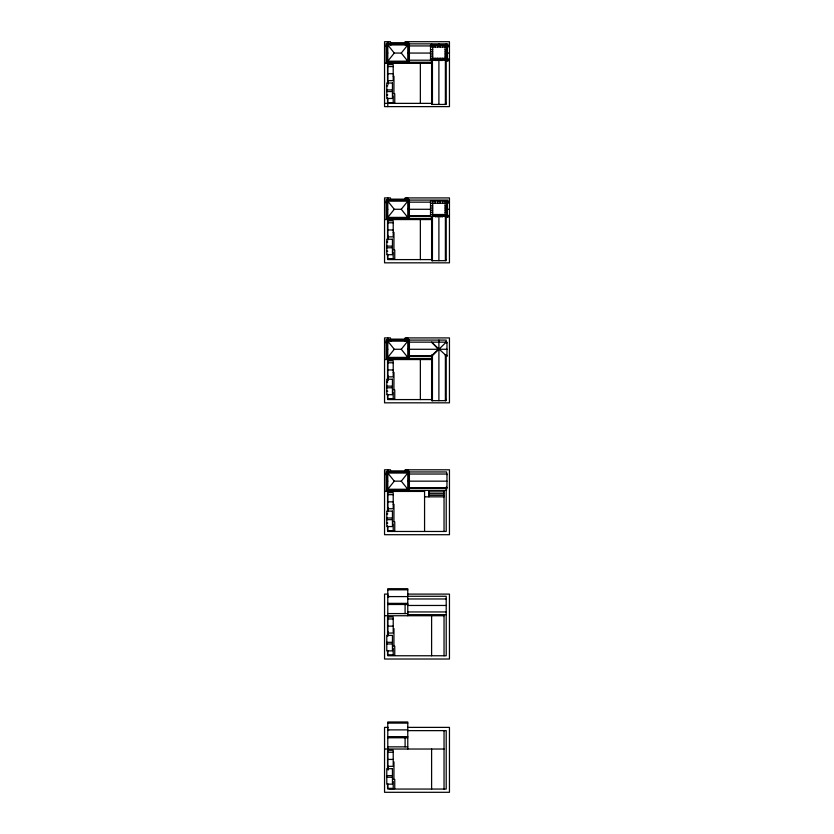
<?xml version="1.0" encoding="UTF-8"?>
<svg xmlns="http://www.w3.org/2000/svg" width="834" height="834" viewBox="0 0 834 834"><rect width="100%" height="100%" fill="white"/><g stroke="black" fill="none" stroke-linecap="round" stroke-linejoin="round"><path stroke-width="1.25" d="M442.635 58.297L442.635 60.455L440.154 60.455L440.258 59.381L440.258 59.923M442.635 214.515L442.635 216.684L440.154 216.684L440.258 215.599L440.258 216.142M435.171 58.297L435.171 60.455L437.662 60.455L438.1 59.381L438.1 59.923M435.171 214.515L435.171 216.684L437.662 216.684L438.1 215.599L438.1 216.142M435.171 60.455L435.932 59.381L435.932 59.923M435.171 216.684L435.932 215.599L432.439 215.599L432.439 260.667M394.284 53.063L387.789 61.174L387.789 44.942L394.284 53.063L401.279 53.063L407.774 44.942L386.163 44.942M394.284 209.282L387.789 217.393L387.789 201.171L394.284 209.282L401.279 209.282L407.774 201.171L386.163 201.171M394.284 349.279L387.789 357.39L387.789 341.158L394.284 349.279L401.279 349.279L407.774 341.158L386.163 341.158M394.284 481.155L387.789 489.266L387.789 473.045L394.284 481.155L401.279 481.155L407.774 473.045L386.163 473.045M433.774 59.923L433.774 59.381L432.69 60.455L430.521 60.455L431.605 59.381L431.605 104.448L446.211 104.448L446.211 59.381L449.453 59.381M444.585 216.142L444.585 215.599L445.127 216.684L447.295 216.684L447.295 201.067L430.521 201.067L430.521 216.684L432.69 216.684L433.774 215.599L433.774 216.142M436.589 350.895L432.439 354.95L431.605 354.898L431.605 400.664L446.211 400.664L446.211 354.95L445.377 354.94L445.377 400.664M446.211 342.148L431.605 356.399L409.025 356.399M446.211 49.759L447.295 49.644L445.127 49.644M446.211 205.977L447.295 205.862L445.127 205.862M390.468 43.003L405.095 43.003M409.025 43.868L447.941 43.868L447.941 46.568M431.063 45.39L446.753 45.39L446.753 59.923L431.063 59.923L431.063 59.381M409.025 45.933L430.354 45.933M449.453 45.933L446.211 45.933L446.211 43.868M386.163 46.026L387.789 46.026M386.163 46.673L387.789 46.673M446.211 46.746L449.453 46.746M430.521 47.017L447.295 47.017M430.521 49.644L432.69 49.644M430.521 51.802L432.69 51.802M445.127 51.802L447.295 51.802L446.211 51.677M386.705 53.063L387.789 53.063M407.774 53.063L408.858 53.063M409.4 53.063L430.375 53.063M446.211 53.063L449.453 53.063M430.521 53.97L432.69 53.97M445.127 53.97L447.295 53.97L446.211 53.584M430.521 56.128L432.69 56.128M445.127 56.128L447.295 56.128L446.211 55.503M430.521 58.297L447.295 58.297M409.025 60.194L431.605 60.194L432.439 59.381L432.439 104.448M449.453 60.194L446.211 60.194L445.377 59.381L445.377 104.448M444.585 59.923L444.585 59.381L445.127 60.455L447.295 60.455L447.295 44.848L430.521 44.848L430.521 60.455M386.705 61.174L408.858 61.174M446.211 61.07L447.941 61.174L447.941 59.548M431.605 62.258L386.705 62.258L386.705 43.868L408.858 43.868L408.858 62.258M384.547 63.342L431.605 63.342M387.539 66.564L393.21 66.564M387.539 73.736L393.21 73.736M393.21 76.196L393.971 76.196L393.929 93.074M387.539 80.637L393.21 80.637L393.21 64.572L387.539 64.572L387.539 83.483M386.788 85.819L387.789 85.819M386.788 89.916L392.449 89.916M386.788 91.563L392.449 91.563M392.48 93.742L394.753 93.742L394.753 102.916L389.082 102.916M386.788 94.993L387.789 94.993M384.547 103.364L432.283 103.364L432.283 104.448M446.211 103.364L445.533 103.364L445.533 104.448M390.468 199.222L405.095 199.222M409.025 200.087L447.941 200.087L447.941 202.151M386.163 202.245L387.789 202.245M409.025 202.151L430.354 202.151M446.211 202.151L449.453 202.151M386.163 202.902L387.789 202.902M446.211 202.964L449.453 202.964M430.521 203.235L447.295 203.235M430.521 205.862L432.69 205.862M430.521 208.031L432.69 208.031M445.127 208.031L447.295 208.031L446.211 207.895M386.705 209.282L387.789 209.282M407.774 209.282L408.858 209.282M409.4 209.282L430.375 209.282M446.211 209.282L449.453 209.282M430.521 210.189L432.69 210.189M445.127 210.189L447.295 210.189L446.211 209.814M430.521 212.357L432.69 212.357M445.127 212.357L447.295 212.357L446.211 211.721M430.521 214.515L447.295 214.515M437.662 215.599L449.453 215.599M409.025 215.777L430.354 215.777M446.211 215.777L449.453 215.777M432.325 216.142L446.211 216.142M409.025 216.413L430.354 216.413M449.453 216.413L446.211 216.413L446.211 260.667L431.605 260.667L431.605 216.413M386.705 217.393L408.858 217.393M446.211 217.393L447.941 217.393L447.941 215.193M431.605 218.477L386.705 218.477L386.705 200.087L408.858 200.087L408.858 218.477M384.547 219.561L431.605 219.561M387.539 222.782L393.21 222.782M387.539 229.965L393.21 229.965M393.21 232.415L393.971 232.415L393.929 249.293M387.539 236.866L393.21 236.866L393.21 220.791L387.539 220.791L387.539 239.702M386.788 242.037L387.789 242.037M386.788 246.134L392.449 246.134M386.788 247.781L392.449 247.781M392.48 249.971L394.753 249.971L394.753 259.145L389.082 259.145M386.788 251.211L387.789 251.211M445.533 259.593L446.211 259.593M390.468 339.209L405.095 339.209M409.056 340.084L446.211 340.084L446.211 342.784L446.972 342.784M409.025 342.148L446.972 342.148L446.972 356.399L431.605 342.148L438.257 349.279M386.163 342.242L387.789 342.242M386.163 342.889L387.789 342.889M386.705 349.279L387.789 349.279M407.774 349.279L408.858 349.279M409.4 349.279L446.972 349.279M431.605 355.597L432.439 355.597M445.377 355.597L446.972 355.597M409.025 355.764L431.605 355.764M446.211 355.764L446.972 355.764M386.705 357.39L408.858 357.39M431.605 358.474L386.705 358.474L386.705 340.084L408.858 340.084L408.858 358.474M384.547 359.548L431.605 359.548M387.539 362.78L393.21 362.78M387.539 369.952L393.21 369.952M393.21 372.412L393.971 372.412L393.929 389.29M387.539 376.853L393.21 376.853L393.21 360.788L387.539 360.788L387.539 379.699M386.788 382.035L387.789 382.035M386.788 386.132L392.449 386.132M386.788 387.779L392.449 387.779M392.48 389.958L394.753 389.958L394.753 399.132L389.082 399.132M386.788 391.209L387.789 391.209M446.211 399.58L445.533 399.58L445.533 400.664M390.468 471.095L405.095 471.095M409.067 471.961L446.534 471.961L446.972 474.661M409.067 474.025L446.972 474.025L446.972 488.286L409.067 488.286M386.163 474.119L387.789 474.119M386.163 474.775L387.789 474.775M386.705 481.155L387.789 481.155M407.774 481.155L408.858 481.155M409.4 481.155L446.972 481.155M409.067 487.65L446.972 487.65M386.705 489.266L408.858 489.266M384.547 491.434L424.569 491.434M428.905 491.862L444.042 491.862M428.905 493.707L444.042 493.707M387.539 494.656L393.21 494.656M428.905 495.323L444.042 495.323M424.569 496.845L444.042 496.845M387.539 501.839L393.21 501.839M393.21 504.289L393.971 504.289L393.929 521.167M387.539 508.74L393.21 508.74L393.21 492.665L387.539 492.665L387.539 511.576M386.788 513.911L387.789 513.911M386.788 518.008L392.449 518.008M386.788 519.655L392.449 519.655M392.48 521.844L394.753 521.844L394.753 531.018L389.082 531.018M386.788 523.085L387.789 523.085M387.789 589.826L407.774 589.826M388.091 594.1L384.547 594.1L384.547 659.016L449.453 659.016L449.453 594.1L407.638 594.1M387.789 596.049L388.654 596.049M407.774 596.268L446.211 596.268L446.211 655.764L387.789 655.764L387.789 650.603M387.789 596.591L407.774 596.591M387.789 597.134L388.654 597.134M407.774 598.968L446.211 598.968M387.789 603.357L407.774 603.357M387.789 604.483L407.774 604.483M407.774 605.463L446.211 605.463M407.774 611.947L446.211 611.947M387.789 613.574L407.774 613.574M407.774 614.658L446.211 614.658M384.547 615.742L444.042 615.742M387.539 618.964L393.21 618.964M387.539 626.146L393.21 626.146M387.539 633.048L393.21 633.048L393.21 616.972L387.539 616.972L387.539 635.883M386.788 642.316L392.449 642.316M386.788 643.963L392.449 643.963M392.48 646.152L394.753 646.152L394.753 655.326L389.082 655.326M387.789 723.109L407.774 723.109M388.091 727.384L384.547 727.384L384.547 792.3L449.453 792.3L449.453 727.384L407.638 727.384M387.789 729.333L388.654 729.333M387.789 729.875L407.774 729.875M387.789 730.417L388.654 730.417M407.774 730.636L446.211 730.636L446.211 789.058L387.789 789.058L387.789 783.887M387.789 736.641L407.774 736.641M387.789 737.777L407.774 737.777M387.789 746.857L407.774 746.857M384.547 749.026L444.042 749.026M387.539 752.247L393.21 752.247M387.539 759.43L393.21 759.43M387.539 766.331L393.21 766.331L393.21 750.256L387.539 750.256L387.539 769.167M386.788 775.61L392.449 775.61M386.788 777.246L392.449 777.246M392.48 779.436L394.753 779.436L394.753 788.61L389.082 788.61M446.211 59.381L447.295 60.455M401.279 53.063L407.774 61.174L407.774 41.7M401.279 209.282L407.774 217.393L407.774 201.171M401.279 349.279L407.774 357.39L407.774 337.916M401.279 481.155L407.774 489.266L407.774 473.045M442.635 60.455L442.427 59.381L442.427 59.923M442.427 215.599L442.635 216.684M447.941 58.734L447.941 59.381M446.753 201.609L446.753 216.142M446.534 487.108L446.534 490.35L386.705 490.35L386.705 471.961L408.858 471.961L408.858 490.35M446.211 487.066L446.211 531.466L387.789 531.466L387.789 526.191M445.377 215.599L445.377 260.667M445.127 44.848L445.127 60.455M445.127 201.067L445.127 216.684M444.042 490.548L444.042 531.466M444.042 614.752L444.042 655.764M444.042 730.636L444.042 789.058M442.635 44.848L442.635 47.017M442.635 201.067L442.635 203.235M440.154 44.848L440.154 47.017M440.154 58.297L440.154 60.455M440.154 201.067L440.154 203.235M440.154 214.515L440.154 216.684M438.903 43.868L438.903 45.933M438.903 59.381L438.903 104.448M438.903 215.599L438.903 260.667M438.903 340.084L438.903 400.664M437.662 44.848L437.662 47.017M437.662 58.297L437.662 60.455M437.662 201.067L437.662 203.235M437.662 214.515L437.662 216.684M435.171 44.848L435.171 47.017M435.171 201.067L435.171 203.235M432.69 44.848L432.69 60.455M432.69 201.067L432.69 216.684M432.439 354.898L432.439 400.664M432.283 260.667L432.283 259.593L387.789 259.593L387.789 254.318M432.283 400.664L432.283 399.58L387.789 399.58L387.789 394.315M431.605 43.868L431.605 45.933M431.605 615.742L431.605 655.764M431.605 749.026L431.605 789.058M428.905 490.528L428.905 496.845M424.569 490.528L424.569 531.466M420.357 63.342L420.357 103.364M420.357 219.561L420.357 259.593M420.357 359.548L420.357 399.58M407.774 197.919L407.774 200.087M407.774 469.792L407.774 471.961M407.774 615.742L407.774 588.689L387.789 588.689L387.789 636.394M407.774 749.026L407.774 721.983L387.789 721.983L387.789 769.688M406.179 41.7L406.179 44.942M406.179 197.919L406.179 200.087M406.179 337.916L406.179 341.158M406.179 469.792L406.179 471.961M405.095 44.942L405.095 41.7L449.453 41.7L449.453 106.616L384.547 106.616L384.547 41.7L390.468 41.7L390.468 44.942M405.095 199.545L405.095 197.919L449.453 197.919L449.453 262.835L384.547 262.835L384.547 197.919L390.468 197.919L390.468 199.545M405.095 339.542L405.095 337.916L449.453 337.916L449.453 402.832L384.547 402.832L384.547 337.916L390.468 337.916L390.468 339.542M405.095 340.084L405.095 341.158M405.095 471.418L405.095 469.792L449.453 469.792L449.453 534.709L384.547 534.709L384.547 469.792L390.468 469.792L390.468 471.418M405.095 603.91L405.095 613.574M405.095 737.193L405.095 746.857M393.971 628.596L393.929 645.474M393.971 761.88L393.929 778.758M393.21 95.795L393.21 102.697L387.539 102.697L387.539 98.099M393.21 252.014L393.21 258.915L387.539 258.915L387.539 254.318M393.21 392.011L393.21 398.913L387.539 398.913L387.539 394.315M393.21 523.888L393.21 530.789L387.539 530.789L387.539 526.191M393.21 648.195L393.21 655.097L387.539 655.097L387.539 650.499M393.21 781.479L393.21 788.391L387.539 788.391L387.539 783.783M391.031 43.326L391.031 44.942M391.031 340.084L391.031 341.158M390.468 340.084L390.468 341.158M388.3 80.783L388.3 84.224M388.3 236.064L388.3 239.702M388.3 376.051L388.3 380.429M388.3 507.937L388.3 511.576M388.3 632.036L388.3 635.477M388.3 766.467L388.3 769.907M387.789 41.7L387.789 43.868M387.789 63.342L387.789 83.483M387.789 98.099L387.789 106.616M387.789 197.919L387.789 200.087M387.789 219.561L387.789 239.702M387.789 337.916L387.789 340.084M387.789 359.548L387.789 379.699M387.789 469.792L387.789 471.961M387.789 491.434L387.789 511.576M409.4 43.326L386.163 43.326L386.163 62.8L409.4 62.8L409.4 43.326M392.449 83.014L386.788 83.014L386.788 98.464L392.449 98.464L392.449 83.014M409.4 199.545L386.163 199.545L386.163 219.019L409.4 219.019L409.4 199.545M392.449 239.233L386.788 239.233L386.788 254.683L392.449 254.683L392.449 239.233M409.4 339.542L386.163 339.542L386.163 359.016L409.4 359.016L409.4 339.542M392.449 379.23L386.788 379.23L386.788 394.68L392.449 394.68L392.449 379.23M409.4 471.418L386.163 471.418L386.163 490.892L409.4 490.892L409.4 471.418M392.449 511.106L386.788 511.106L386.788 526.556L392.449 526.556L392.449 511.106M392.449 635.414L386.788 635.414L386.788 650.864L392.449 650.864L392.449 635.414M392.449 768.708L386.788 768.708L386.788 784.148L392.449 784.148L392.449 768.708"/></g></svg>
